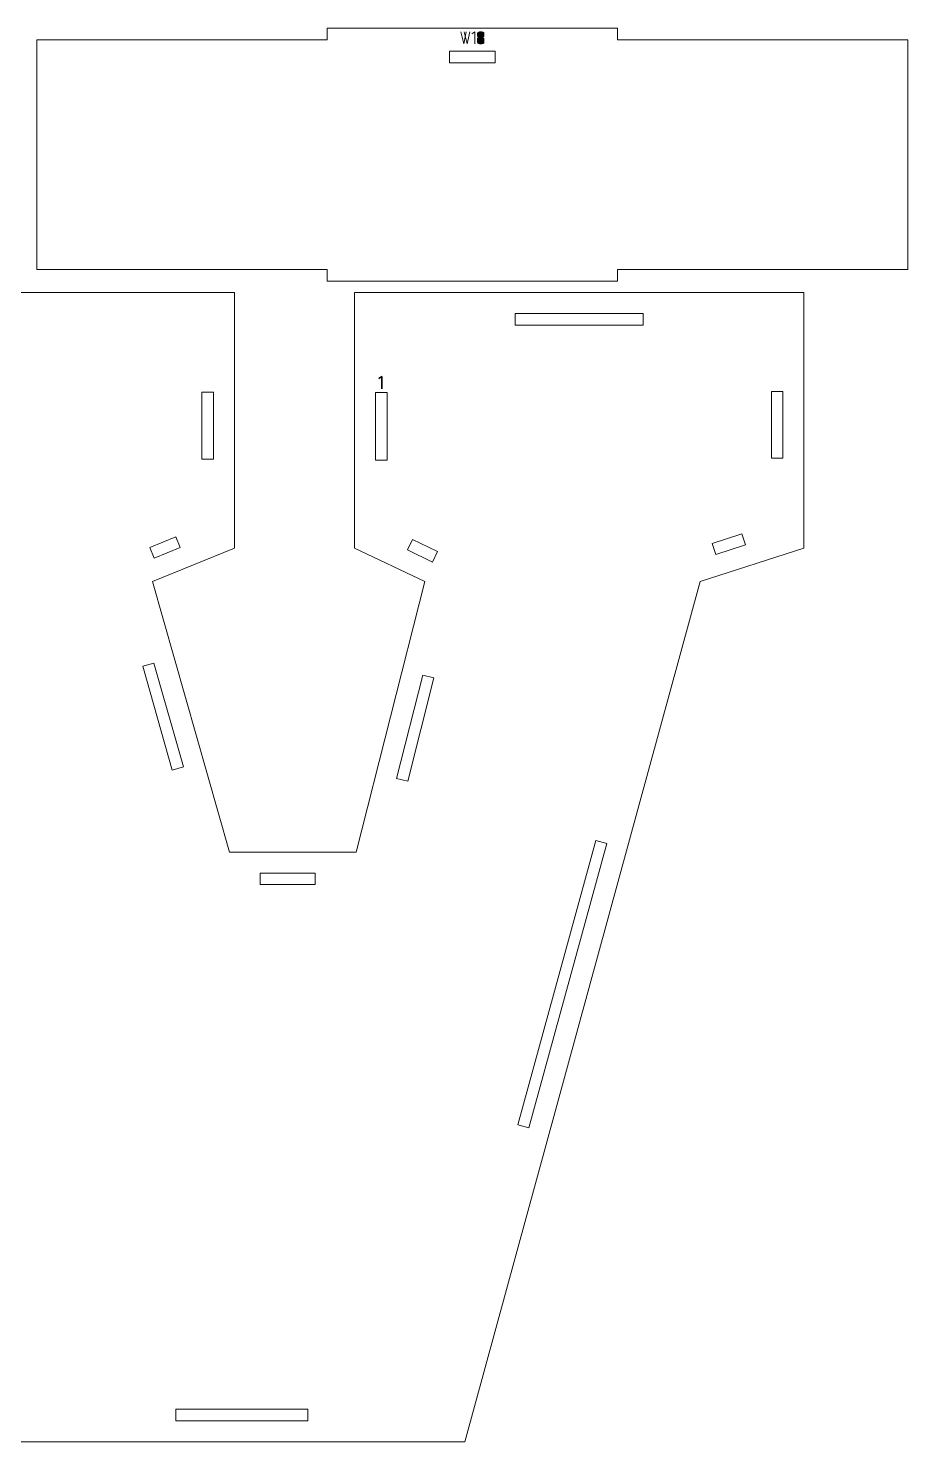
# Model space of a CAD drawing. Header units: centimetres. Extents: x -250 to 250, y -508 to 508.
# Drawn here: x 138.7 to 161.67, y -299.08 to -262.18 of the extents above; entities that cross this region are included whole.
import ezdxf

# ---------------------------------------------------------------- set-up
doc = ezdxf.new("R2010")
doc.units = ezdxf.units.CM
doc.header["$MEASUREMENT"] = 0
doc.layers.add('Capa 1', color=7, linetype='Continuous')

msp = doc.modelspace()

# ---------------------------------------------------------------- hatches: boundary and pattern name
at = {"layer": 'Capa 1', "true_color": 0x3e4095}
h = msp.add_hatch(color=175, dxfattribs=at)
edge = h.paths.add_edge_path()
edge.add_spline(control_points=[(149.99497, -262.27018), (149.99497, -262.27018), (150.07293, -262.58662), (150.07293, -262.58662), (150.07293, -262.58662), (150.14127, -262.27018), (150.14127, -262.27018), (150.14127, -262.27018), (150.14127, -262.27018), (150.14127, -262.27018), (150.14127, -262.27018), (150.07293, -262.58662), (150.07293, -262.58662), (150.07293, -262.58662), (149.99497, -262.27018), (149.99497, -262.27018)], knot_values=[0, 0, 0, 0, 0.2, 0.2, 0.2, 0.4, 0.4, 0.4, 0.6, 0.6, 0.6, 0.8, 0.8, 0.8, 1, 1, 1, 1], degree=3, periodic=1)
h = msp.add_hatch(color=175, dxfattribs=at)
edge = h.paths.add_edge_path()
edge.add_spline(control_points=[(150.08853, -262.27018), (150.08853, -262.27018), (150.16649, -262.58662), (150.16649, -262.58662), (150.16649, -262.58662), (150.23482, -262.27018), (150.23482, -262.27018), (150.23482, -262.27018), (150.23482, -262.27018), (150.23482, -262.27018), (150.23482, -262.27018), (150.16649, -262.58662), (150.16649, -262.58662), (150.16649, -262.58662), (150.08853, -262.27018), (150.08853, -262.27018)], knot_values=[0, 0, 0, 0, 0.2, 0.2, 0.2, 0.4, 0.4, 0.4, 0.6, 0.6, 0.6, 0.8, 0.8, 0.8, 1, 1, 1, 1], degree=3, periodic=1)
h = msp.add_hatch(color=175, dxfattribs=at)
edge = h.paths.add_edge_path()
edge.add_spline(control_points=[(150.36461, -262.26972), (150.36461, -262.26972), (150.28848, -262.32246), (150.28848, -262.32246), (150.28848, -262.32246), (150.36461, -262.26972), (150.36461, -262.26972), (150.36461, -262.26972), (150.36461, -262.58662), (150.36461, -262.58662), (150.36461, -262.58662), (150.36461, -262.26972), (150.36461, -262.26972)], knot_values=[0, 0, 0, 0, 0.25, 0.25, 0.25, 0.5, 0.5, 0.5, 0.75, 0.75, 0.75, 1, 1, 1, 1], degree=3, periodic=1)
h = msp.add_hatch(color=175, dxfattribs=at)
edge = h.paths.add_edge_path()
edge.add_spline(control_points=[(150.43524, -262.37979), (150.43524, -262.38774), (150.4409, -262.39492), (150.45221, -262.40134), (150.46352, -262.40776), (150.48538, -262.41204), (150.51779, -262.41418), (150.5502, -262.41204), (150.57206, -262.40776), (150.58337, -262.40134), (150.59468, -262.39492), (150.60034, -262.38774), (150.60034, -262.37979), (150.60034, -262.37979), (150.60034, -262.30549), (150.60034, -262.30549), (150.60034, -262.29571), (150.59247, -262.28738), (150.57672, -262.2805), (150.56098, -262.27362), (150.54133, -262.27018), (150.51779, -262.27018), (150.49425, -262.27018), (150.4746, -262.27362), (150.45886, -262.2805), (150.44311, -262.28738), (150.43524, -262.29571), (150.43524, -262.30549), (150.43524, -262.30549), (150.43524, -262.37979), (150.43524, -262.37979)], knot_values=[0, 0, 0, 0, 0.1, 0.1, 0.1, 0.2, 0.2, 0.2, 0.3, 0.3, 0.3, 0.4, 0.4, 0.4, 0.5, 0.5, 0.5, 0.6, 0.6, 0.6, 0.7, 0.7, 0.7, 0.8, 0.8, 0.8, 0.9, 0.9, 0.9, 1, 1, 1, 1], degree=3, periodic=1)
h = msp.add_hatch(color=175, dxfattribs=at)
edge = h.paths.add_edge_path()
edge.add_spline(control_points=[(150.51779, -262.58662), (150.49425, -262.58662), (150.4746, -262.58318), (150.45886, -262.5763), (150.44311, -262.56942), (150.43524, -262.56109), (150.43524, -262.55131), (150.43524, -262.55131), (150.43524, -262.44812), (150.43524, -262.44812), (150.43524, -262.43986), (150.4409, -262.43268), (150.45221, -262.42657), (150.46352, -262.42045), (150.48538, -262.41632), (150.51779, -262.41418), (150.48538, -262.41204), (150.46352, -262.40776), (150.45221, -262.40134), (150.4409, -262.39492), (150.43524, -262.38774), (150.43524, -262.37979), (150.43524, -262.37979), (150.43524, -262.30549), (150.43524, -262.30549), (150.43524, -262.29571), (150.44311, -262.28738), (150.45886, -262.2805), (150.4746, -262.27362), (150.49425, -262.27018), (150.51779, -262.27018), (150.54133, -262.27018), (150.56098, -262.27362), (150.57672, -262.2805), (150.59247, -262.28738), (150.60034, -262.29571), (150.60034, -262.30549), (150.60034, -262.30549), (150.60034, -262.37979), (150.60034, -262.37979), (150.60034, -262.38774), (150.59468, -262.39492), (150.58337, -262.40134), (150.57206, -262.40776), (150.5502, -262.41204), (150.51779, -262.41418), (150.5502, -262.41632), (150.57206, -262.42045), (150.58337, -262.42657), (150.59468, -262.43268), (150.60034, -262.43986), (150.60034, -262.44812), (150.60034, -262.44812), (150.60034, -262.55131), (150.60034, -262.55131), (150.60034, -262.56109), (150.59247, -262.56942), (150.57672, -262.5763), (150.56098, -262.58318), (150.54133, -262.58662), (150.51779, -262.58662)], knot_values=[0, 0, 0, 0, 0.05, 0.05, 0.05, 0.1, 0.1, 0.1, 0.15, 0.15, 0.15, 0.2, 0.2, 0.2, 0.25, 0.25, 0.25, 0.3, 0.3, 0.3, 0.35, 0.35, 0.35, 0.4, 0.4, 0.4, 0.45, 0.45, 0.45, 0.5, 0.5, 0.5, 0.55, 0.55, 0.55, 0.6, 0.6, 0.6, 0.65, 0.65, 0.65, 0.7, 0.7, 0.7, 0.75, 0.75, 0.75, 0.8, 0.8, 0.8, 0.85, 0.85, 0.85, 0.9, 0.9, 0.9, 0.95, 0.95, 0.95, 1, 1, 1, 1], degree=3, periodic=1)
h = msp.add_hatch(color=175, dxfattribs=at)
edge = h.paths.add_edge_path()
edge.add_spline(control_points=[(150.43524, -262.55131), (150.43524, -262.56109), (150.44311, -262.56942), (150.45886, -262.5763), (150.4746, -262.58318), (150.49425, -262.58662), (150.51779, -262.58662), (150.54133, -262.58662), (150.56098, -262.58318), (150.57672, -262.5763), (150.59247, -262.56942), (150.60034, -262.56109), (150.60034, -262.55131), (150.60034, -262.55131), (150.60034, -262.44812), (150.60034, -262.44812), (150.60034, -262.43986), (150.59468, -262.43268), (150.58337, -262.42657), (150.57206, -262.42045), (150.5502, -262.41632), (150.51779, -262.41418), (150.48538, -262.41632), (150.46352, -262.42045), (150.45221, -262.42657), (150.4409, -262.43268), (150.43524, -262.43986), (150.43524, -262.44812), (150.43524, -262.44812), (150.43524, -262.55131), (150.43524, -262.55131)], knot_values=[0, 0, 0, 0, 0.1, 0.1, 0.1, 0.2, 0.2, 0.2, 0.3, 0.3, 0.3, 0.4, 0.4, 0.4, 0.5, 0.5, 0.5, 0.6, 0.6, 0.6, 0.7, 0.7, 0.7, 0.8, 0.8, 0.8, 0.9, 0.9, 0.9, 1, 1, 1, 1], degree=3, periodic=1)

# ---------------------------------------------------------------- linework, layer by layer
at = {"layer": 'Capa 1', "color": 240, "lineweight": 20}
for points, knots in [([(138.9296, -262.48022), (138.9296, -262.48022), (138.9296, -268.48022), (138.9296, -268.48022), (138.9296, -268.48022), (146.5083, -268.48022), (146.5083, -268.48022), (146.5083, -268.48022), (146.5083, -268.78022), (146.5083, -268.78022), (146.5083, -268.78022), (154.087, -268.78022), (154.087, -268.78022), (154.087, -268.78022), (154.087, -268.48022), (154.087, -268.48022), (154.087, -268.48022), (161.6657, -268.48022), (161.6657, -268.48022), (161.6657, -268.48022), (161.6657, -262.48022), (161.6657, -262.48022), (161.6657, -262.48022), (154.087, -262.48022), (154.087, -262.48022), (154.087, -262.48022), (154.087, -262.18022), (154.087, -262.18022), (154.087, -262.18022), (146.5083, -262.18022), (146.5083, -262.18022), (146.5083, -262.18022), (146.5083, -262.48022), (146.5083, -262.48022), (146.5083, -262.48022), (138.9296, -262.48022), (138.9296, -262.48022)], [0, 0, 0, 0, 0.08333333, 0.08333333, 0.08333333, 0.16666667, 0.16666667, 0.16666667, 0.25, 0.25, 0.25, 0.33333333, 0.33333333, 0.33333333, 0.41666667, 0.41666667, 0.41666667, 0.5, 0.5, 0.5, 0.58333333, 0.58333333, 0.58333333, 0.66666667, 0.66666667, 0.66666667, 0.75, 0.75, 0.75, 0.83333333, 0.83333333, 0.83333333, 0.91666667, 0.91666667, 0.91666667, 1, 1, 1, 1]), ([(149.69765, -263.08), (149.69765, -263.08), (150.89765, -263.08), (150.89765, -263.08), (150.89765, -263.08), (150.89765, -262.78), (150.89765, -262.78), (150.89765, -262.78), (149.69765, -262.78), (149.69765, -262.78), (149.69765, -262.78), (149.69765, -263.08), (149.69765, -263.08)], [0, 0, 0, 0, 0.25, 0.25, 0.25, 0.5, 0.5, 0.5, 0.75, 0.75, 0.75, 1, 1, 1, 1])]:
    msp.add_open_spline(points, degree=3, knots=knots, dxfattribs=at)
at = {"layer": 'Capa 1', "color": 114, "lineweight": 9}
for points, knots in [([(149.99497, -262.27018), (149.99497, -262.27018), (150.07293, -262.58662), (150.07293, -262.58662), (150.07293, -262.58662), (150.14127, -262.27018), (150.14127, -262.27018), (150.14127, -262.27018), (150.14127, -262.27018), (150.14127, -262.27018), (150.14127, -262.27018), (150.07293, -262.58662), (150.07293, -262.58662), (150.07293, -262.58662), (149.99497, -262.27018), (149.99497, -262.27018)], [0, 0, 0, 0, 0.2, 0.2, 0.2, 0.4, 0.4, 0.4, 0.6, 0.6, 0.6, 0.8, 0.8, 0.8, 1, 1, 1, 1]), ([(150.08853, -262.27018), (150.08853, -262.27018), (150.16649, -262.58662), (150.16649, -262.58662), (150.16649, -262.58662), (150.23482, -262.27018), (150.23482, -262.27018), (150.23482, -262.27018), (150.23482, -262.27018), (150.23482, -262.27018), (150.23482, -262.27018), (150.16649, -262.58662), (150.16649, -262.58662), (150.16649, -262.58662), (150.08853, -262.27018), (150.08853, -262.27018)], [0, 0, 0, 0, 0.2, 0.2, 0.2, 0.4, 0.4, 0.4, 0.6, 0.6, 0.6, 0.8, 0.8, 0.8, 1, 1, 1, 1]), ([(150.36461, -262.26972), (150.36461, -262.26972), (150.28848, -262.32246), (150.28848, -262.32246), (150.28848, -262.32246), (150.36461, -262.26972), (150.36461, -262.26972), (150.36461, -262.26972), (150.36461, -262.58662), (150.36461, -262.58662), (150.36461, -262.58662), (150.36461, -262.26972), (150.36461, -262.26972)], [0, 0, 0, 0, 0.25, 0.25, 0.25, 0.5, 0.5, 0.5, 0.75, 0.75, 0.75, 1, 1, 1, 1]), ([(150.43524, -262.37979), (150.43524, -262.38774), (150.4409, -262.39492), (150.45221, -262.40134), (150.46352, -262.40776), (150.48538, -262.41204), (150.51779, -262.41418), (150.5502, -262.41204), (150.57206, -262.40776), (150.58337, -262.40134), (150.59468, -262.39492), (150.60034, -262.38774), (150.60034, -262.37979), (150.60034, -262.37979), (150.60034, -262.30549), (150.60034, -262.30549), (150.60034, -262.29571), (150.59247, -262.28738), (150.57672, -262.2805), (150.56098, -262.27362), (150.54133, -262.27018), (150.51779, -262.27018), (150.49425, -262.27018), (150.4746, -262.27362), (150.45886, -262.2805), (150.44311, -262.28738), (150.43524, -262.29571), (150.43524, -262.30549), (150.43524, -262.30549), (150.43524, -262.37979), (150.43524, -262.37979)], [0, 0, 0, 0, 0.1, 0.1, 0.1, 0.2, 0.2, 0.2, 0.3, 0.3, 0.3, 0.4, 0.4, 0.4, 0.5, 0.5, 0.5, 0.6, 0.6, 0.6, 0.7, 0.7, 0.7, 0.8, 0.8, 0.8, 0.9, 0.9, 0.9, 1, 1, 1, 1]), ([(150.51779, -262.58662), (150.49425, -262.58662), (150.4746, -262.58318), (150.45886, -262.5763), (150.44311, -262.56942), (150.43524, -262.56109), (150.43524, -262.55131), (150.43524, -262.55131), (150.43524, -262.44812), (150.43524, -262.44812), (150.43524, -262.43986), (150.4409, -262.43268), (150.45221, -262.42657), (150.46352, -262.42045), (150.48538, -262.41632), (150.51779, -262.41418), (150.48538, -262.41204), (150.46352, -262.40776), (150.45221, -262.40134), (150.4409, -262.39492), (150.43524, -262.38774), (150.43524, -262.37979), (150.43524, -262.37979), (150.43524, -262.30549), (150.43524, -262.30549), (150.43524, -262.29571), (150.44311, -262.28738), (150.45886, -262.2805), (150.4746, -262.27362), (150.49425, -262.27018), (150.51779, -262.27018), (150.54133, -262.27018), (150.56098, -262.27362), (150.57672, -262.2805), (150.59247, -262.28738), (150.60034, -262.29571), (150.60034, -262.30549), (150.60034, -262.30549), (150.60034, -262.37979), (150.60034, -262.37979), (150.60034, -262.38774), (150.59468, -262.39492), (150.58337, -262.40134), (150.57206, -262.40776), (150.5502, -262.41204), (150.51779, -262.41418), (150.5502, -262.41632), (150.57206, -262.42045), (150.58337, -262.42657), (150.59468, -262.43268), (150.60034, -262.43986), (150.60034, -262.44812), (150.60034, -262.44812), (150.60034, -262.55131), (150.60034, -262.55131), (150.60034, -262.56109), (150.59247, -262.56942), (150.57672, -262.5763), (150.56098, -262.58318), (150.54133, -262.58662), (150.51779, -262.58662)], [0, 0, 0, 0, 0.05, 0.05, 0.05, 0.1, 0.1, 0.1, 0.15, 0.15, 0.15, 0.2, 0.2, 0.2, 0.25, 0.25, 0.25, 0.3, 0.3, 0.3, 0.35, 0.35, 0.35, 0.4, 0.4, 0.4, 0.45, 0.45, 0.45, 0.5, 0.5, 0.5, 0.55, 0.55, 0.55, 0.6, 0.6, 0.6, 0.65, 0.65, 0.65, 0.7, 0.7, 0.7, 0.75, 0.75, 0.75, 0.8, 0.8, 0.8, 0.85, 0.85, 0.85, 0.9, 0.9, 0.9, 0.95, 0.95, 0.95, 1, 1, 1, 1]), ([(150.43524, -262.55131), (150.43524, -262.56109), (150.44311, -262.56942), (150.45886, -262.5763), (150.4746, -262.58318), (150.49425, -262.58662), (150.51779, -262.58662), (150.54133, -262.58662), (150.56098, -262.58318), (150.57672, -262.5763), (150.59247, -262.56942), (150.60034, -262.56109), (150.60034, -262.55131), (150.60034, -262.55131), (150.60034, -262.44812), (150.60034, -262.44812), (150.60034, -262.43986), (150.59468, -262.43268), (150.58337, -262.42657), (150.57206, -262.42045), (150.5502, -262.41632), (150.51779, -262.41418), (150.48538, -262.41632), (150.46352, -262.42045), (150.45221, -262.42657), (150.4409, -262.43268), (150.43524, -262.43986), (150.43524, -262.44812), (150.43524, -262.44812), (150.43524, -262.55131), (150.43524, -262.55131)], [0, 0, 0, 0, 0.1, 0.1, 0.1, 0.2, 0.2, 0.2, 0.3, 0.3, 0.3, 0.4, 0.4, 0.4, 0.5, 0.5, 0.5, 0.6, 0.6, 0.6, 0.7, 0.7, 0.7, 0.8, 0.8, 0.8, 0.9, 0.9, 0.9, 1, 1, 1, 1]), ([(147.93717, -271.27265), (147.93717, -271.27265), (147.86104, -271.32539), (147.86104, -271.32539), (147.86104, -271.32539), (147.93717, -271.27265), (147.93717, -271.27265), (147.93717, -271.27265), (147.93717, -271.58955), (147.93717, -271.58955), (147.93717, -271.58955), (147.93717, -271.27265), (147.93717, -271.27265)], [0, 0, 0, 0, 0.25, 0.25, 0.25, 0.5, 0.5, 0.5, 0.75, 0.75, 0.75, 1, 1, 1, 1])]:
    msp.add_open_spline(points, degree=3, knots=knots, dxfattribs=at)
at = {"layer": 'Capa 1', "color": 240, "lineweight": 9}
for points, knots in [([(147.22418, -269.08022), (147.22418, -269.08022), (158.95381, -269.08022), (158.95381, -269.08022), (158.95381, -269.08022), (158.95381, -275.75172), (158.95381, -275.75172), (158.95381, -275.75172), (156.25033, -276.62381), (156.25033, -276.62381), (156.25033, -276.62381), (150.10208, -299.08017), (150.10208, -299.08017), (150.10208, -299.08017), (138.45966, -299.08017), (138.45966, -299.08017), (138.45966, -299.08017), (135.71257, -288.83309), (135.71257, -288.83309), (135.71257, -288.83309), (134.23002, -288.83309), (134.23002, -288.83309), (134.23002, -288.83309), (131.30851, -299.08017), (131.30851, -299.08017), (131.30851, -299.08017), (118.96842, -299.08017), (118.96842, -299.08017), (118.96842, -299.08017), (113.21262, -276.62381), (113.21262, -276.62381), (113.21262, -276.62381), (110.55274, -275.75172), (110.55274, -275.75172), (110.55274, -275.75172), (110.55274, -269.08022), (110.55274, -269.08022), (110.55274, -269.08022), (125.20387, -269.08022), (125.20387, -269.08022), (125.20387, -269.08022), (125.20387, -275.62091), (125.20387, -275.62091), (125.20387, -275.62091), (123.19806, -276.62381), (123.19806, -276.62381), (123.19806, -276.62381), (126.77364, -289.92321), (126.77364, -289.92321), (126.77364, -289.92321), (130.39282, -276.62381), (130.39282, -276.62381), (130.39282, -276.62381), (128.3434, -275.75172), (128.3434, -275.75172), (128.3434, -275.75172), (128.3434, -269.08022), (128.3434, -269.08022), (128.3434, -269.08022), (144.08465, -269.08022), (144.08465, -269.08022), (144.08465, -269.08022), (144.08465, -275.75172), (144.08465, -275.75172), (144.08465, -275.75172), (141.94803, -276.62381), (141.94803, -276.62381), (141.94803, -276.62381), (143.95384, -283.68775), (143.95384, -283.68775), (143.95384, -283.68775), (147.26779, -283.68775), (147.26779, -283.68775), (147.26779, -283.68775), (149.05557, -276.62381), (149.05557, -276.62381), (149.05557, -276.62381), (147.22418, -275.75172), (147.22418, -275.75172), (147.22418, -275.75172), (147.22418, -269.08022), (147.22418, -269.08022)], [0, 0, 0, 0, 0.03703704, 0.03703704, 0.03703704, 0.07407407, 0.07407407, 0.07407407, 0.11111111, 0.11111111, 0.11111111, 0.14814815, 0.14814815, 0.14814815, 0.18518519, 0.18518519, 0.18518519, 0.22222222, 0.22222222, 0.22222222, 0.25925926, 0.25925926, 0.25925926, 0.2962963, 0.2962963, 0.2962963, 0.33333333, 0.33333333, 0.33333333, 0.37037037, 0.37037037, 0.37037037, 0.40740741, 0.40740741, 0.40740741, 0.44444444, 0.44444444, 0.44444444, 0.48148148, 0.48148148, 0.48148148, 0.51851852, 0.51851852, 0.51851852, 0.55555556, 0.55555556, 0.55555556, 0.59259259, 0.59259259, 0.59259259, 0.62962963, 0.62962963, 0.62962963, 0.66666667, 0.66666667, 0.66666667, 0.7037037, 0.7037037, 0.7037037, 0.74074074, 0.74074074, 0.74074074, 0.77777778, 0.77777778, 0.77777778, 0.81481481, 0.81481481, 0.81481481, 0.85185185, 0.85185185, 0.85185185, 0.88888889, 0.88888889, 0.88888889, 0.92592593, 0.92592593, 0.92592593, 0.96296296, 0.96296296, 0.96296296, 1, 1, 1, 1]), ([(151.4169, -269.92875), (151.4169, -269.92875), (154.76109, -269.92875), (154.76109, -269.92875), (154.76109, -269.92875), (154.76109, -269.62875), (154.76109, -269.62875), (154.76109, -269.62875), (151.4169, -269.62875), (151.4169, -269.62875), (151.4169, -269.62875), (151.4169, -269.92875), (151.4169, -269.92875)], [0, 0, 0, 0, 0.25, 0.25, 0.25, 0.5, 0.5, 0.5, 0.75, 0.75, 0.75, 1, 1, 1, 1]), ([(143.23612, -271.67969), (143.23612, -271.67969), (143.23612, -273.43063), (143.23612, -273.43063), (143.23612, -273.43063), (143.53612, -273.43063), (143.53612, -273.43063), (143.53612, -273.43063), (143.53612, -271.67969), (143.53612, -271.67969), (143.53612, -271.67969), (143.23612, -271.67969), (143.23612, -271.67969)], [0, 0, 0, 0, 0.25, 0.25, 0.25, 0.5, 0.5, 0.5, 0.75, 0.75, 0.75, 1, 1, 1, 1]), ([(148.07271, -273.45356), (148.07271, -273.45356), (148.07271, -271.69115), (148.07271, -271.69115), (148.07271, -271.69115), (147.77271, -271.69115), (147.77271, -271.69115), (147.77271, -271.69115), (147.77271, -273.45356), (147.77271, -273.45356), (147.77271, -273.45356), (148.07271, -273.45356), (148.07271, -273.45356)], [0, 0, 0, 0, 0.25, 0.25, 0.25, 0.5, 0.5, 0.5, 0.75, 0.75, 0.75, 1, 1, 1, 1]), ([(158.10528, -271.66378), (158.10528, -271.66378), (158.10528, -273.39882), (158.10528, -273.39882), (158.10528, -273.39882), (158.40528, -273.39882), (158.40528, -273.39882), (158.40528, -273.39882), (158.40528, -271.66378), (158.40528, -271.66378), (158.40528, -271.66378), (158.10528, -271.66378), (158.10528, -271.66378)], [0, 0, 0, 0, 0.25, 0.25, 0.25, 0.5, 0.5, 0.5, 0.75, 0.75, 0.75, 1, 1, 1, 1]), ([(142.55755, -275.45854), (142.55755, -275.45854), (141.87898, -275.7355), (141.87898, -275.7355), (141.87898, -275.7355), (141.99235, -276.01326), (141.99235, -276.01326), (141.99235, -276.01326), (142.67092, -275.73629), (142.67092, -275.73629), (142.67092, -275.73629), (142.55755, -275.45854), (142.55755, -275.45854)], [0, 0, 0, 0, 0.25, 0.25, 0.25, 0.5, 0.5, 0.5, 0.75, 0.75, 0.75, 1, 1, 1, 1]), ([(149.39023, -275.84335), (149.39023, -275.84335), (148.73147, -275.52965), (148.73147, -275.52965), (148.73147, -275.52965), (148.60249, -275.80051), (148.60249, -275.80051), (148.60249, -275.80051), (149.26125, -276.11421), (149.26125, -276.11421), (149.26125, -276.11421), (149.39023, -275.84335), (149.39023, -275.84335)], [0, 0, 0, 0, 0.25, 0.25, 0.25, 0.5, 0.5, 0.5, 0.75, 0.75, 0.75, 1, 1, 1, 1]), ([(157.3342, -275.38259), (157.3342, -275.38259), (156.56312, -275.63133), (156.56312, -275.63133), (156.56312, -275.63133), (156.65522, -275.91684), (156.65522, -275.91684), (156.65522, -275.91684), (157.4263, -275.6681), (157.4263, -275.6681), (157.4263, -275.6681), (157.3342, -275.38259), (157.3342, -275.38259)], [0, 0, 0, 0, 0.25, 0.25, 0.25, 0.5, 0.5, 0.5, 0.75, 0.75, 0.75, 1, 1, 1, 1]), ([(141.6942, -278.83631), (141.6942, -278.83631), (142.46404, -281.54749), (142.46404, -281.54749), (142.46404, -281.54749), (142.75263, -281.46554), (142.75263, -281.46554), (142.75263, -281.46554), (141.98279, -278.75437), (141.98279, -278.75437), (141.98279, -278.75437), (141.6942, -278.83631), (141.6942, -278.83631)], [0, 0, 0, 0, 0.25, 0.25, 0.25, 0.5, 0.5, 0.5, 0.75, 0.75, 0.75, 1, 1, 1, 1]), ([(148.61115, -281.83828), (148.61115, -281.83828), (149.29397, -279.14027), (149.29397, -279.14027), (149.29397, -279.14027), (149.00314, -279.06667), (149.00314, -279.06667), (149.00314, -279.06667), (148.32032, -281.76467), (148.32032, -281.76467), (148.32032, -281.76467), (148.61115, -281.83828), (148.61115, -281.83828)], [0, 0, 0, 0, 0.25, 0.25, 0.25, 0.5, 0.5, 0.5, 0.75, 0.75, 0.75, 1, 1, 1, 1]), ([(153.52028, -283.38197), (153.52028, -283.38197), (151.48746, -290.80681), (151.48746, -290.80681), (151.48746, -290.80681), (151.77681, -290.88603), (151.77681, -290.88603), (151.77681, -290.88603), (153.80963, -283.46119), (153.80963, -283.46119), (153.80963, -283.46119), (153.52028, -283.38197), (153.52028, -283.38197)], [0, 0, 0, 0, 0.25, 0.25, 0.25, 0.5, 0.5, 0.5, 0.75, 0.75, 0.75, 1, 1, 1, 1]), ([(144.7543, -284.53628), (144.7543, -284.53628), (146.1959, -284.53628), (146.1959, -284.53628), (146.1959, -284.53628), (146.1959, -284.23628), (146.1959, -284.23628), (146.1959, -284.23628), (144.7543, -284.23628), (144.7543, -284.23628), (144.7543, -284.23628), (144.7543, -284.53628), (144.7543, -284.53628)], [0, 0, 0, 0, 0.25, 0.25, 0.25, 0.5, 0.5, 0.5, 0.75, 0.75, 0.75, 1, 1, 1, 1]), ([(146.00665, -298.23164), (146.00665, -298.23164), (142.55866, -298.23164), (142.55866, -298.23164), (142.55866, -298.23164), (142.55866, -298.53164), (142.55866, -298.53164), (142.55866, -298.53164), (146.00665, -298.53164), (146.00665, -298.53164), (146.00665, -298.53164), (146.00665, -298.23164), (146.00665, -298.23164)], [0, 0, 0, 0, 0.25, 0.25, 0.25, 0.5, 0.5, 0.5, 0.75, 0.75, 0.75, 1, 1, 1, 1])]:
    msp.add_open_spline(points, degree=3, knots=knots, dxfattribs=at)
at = {"layer": 'Capa 1', "color": 175}
msp.add_open_spline([(147.93717, -271.27265), (147.93717, -271.27265), (147.86104, -271.32539), (147.86104, -271.32539), (147.86104, -271.32539), (147.93717, -271.27265), (147.93717, -271.27265), (147.93717, -271.27265), (147.93717, -271.58955), (147.93717, -271.58955), (147.93717, -271.58955), (147.93717, -271.27265), (147.93717, -271.27265)], degree=3, knots=[0, 0, 0, 0, 0.25, 0.25, 0.25, 0.5, 0.5, 0.5, 0.75, 0.75, 0.75, 1, 1, 1, 1], dxfattribs=at)

doc.saveas('drawing.dxf')
